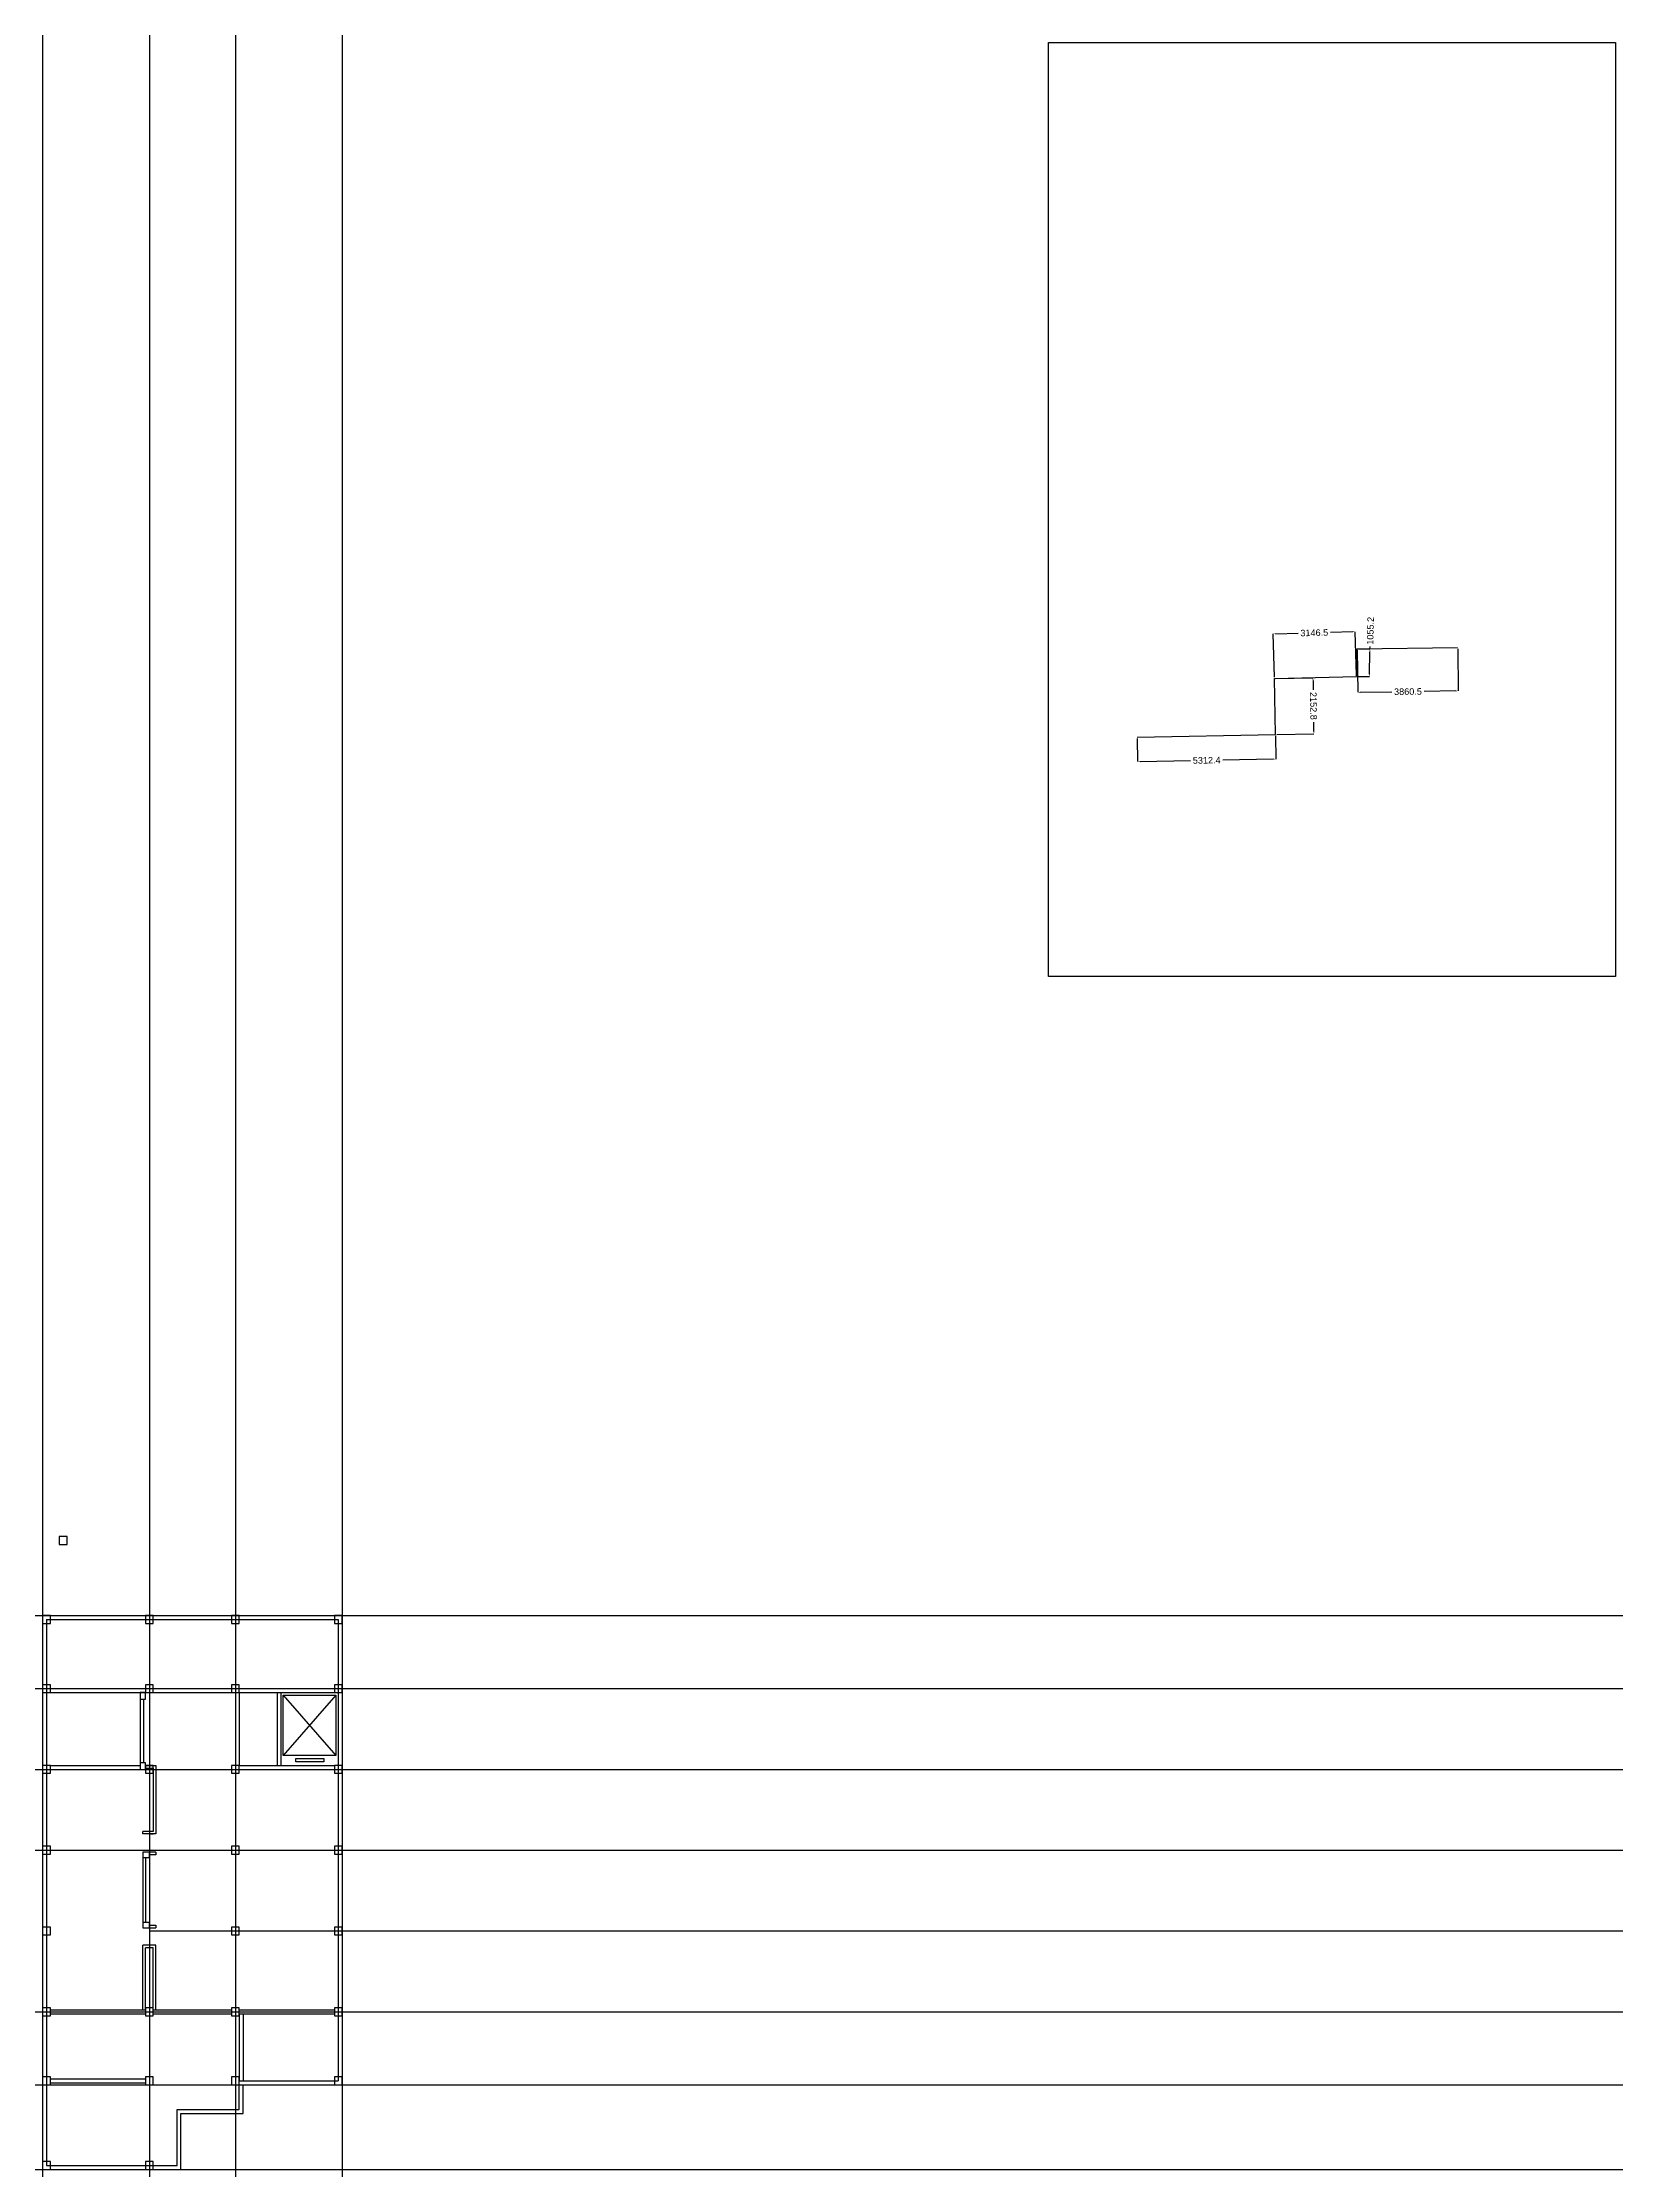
# Model space of a CAD drawing. Header units: inches. Extents: x -2937 to 57422, y 26772 to 108378.
import ezdxf

# ---------------------------------------------------------------- set-up
doc = ezdxf.new("R2010")
doc.units = ezdxf.units.IN
doc.header["$MEASUREMENT"] = 0
for name, color, linetype in [('GRID', 1, 'Continuous'), ('KOLOM', 2, 'Continuous'), ('TRACING', 4, 'Continuous'), ('UTILITAS', 7, 'Continuous')]:
    doc.layers.add(name, color=color, linetype=linetype)
doc.styles.get("Standard").update_dxf_attribs({"font": 'Arial.ttf'})
doc.dimstyles.new('Copy of Standard', dxfattribs={"dimtxt": 250, "dimasz": 100, "dimexe": 0.18, "dimexo": 50, "dimgap": 100, "dimtad": 0, "dimdec": 1, "dimzin": 0, "dimdsep": 46, "dimtxsty": 'Standard', "dimcen": 50, "dimadec": 0, "dimazin": 0, "dimtfac": 1, "dimtdec": 1, "dimtofl": 0, "dimtmove": 0, "dimatfit": 3, "dimfxl": 1, "dimtolj": 1, "dimtzin": 0, "dimarcsym": 0})
picture_1 = doc.add_image_def('image1.jpg', size_in_pixel=(1700, 2800))

# ---------------------------------------------------------------- blocks, each defined once
blk = doc.blocks.new('*D2')
at = {"layer": 'Defpoints', "color": 0, "transparency": 16777216}
for p in [(39064, 81728), (44376, 81822), (44392, 80886)]:
    blk.add_point(p, dxfattribs=at)
at = {"layer": 'TRACING', "color": 0, "lineweight": -2, "transparency": 16777216}
for p, q in [((39065, 81678), (39081, 80792)), ((44377, 81772), (44392, 80886)), ((39181, 80794), (41120, 80828)), ((44293, 80884), (42353, 80850))]:
    blk.add_line(p, q, dxfattribs=at)
at = {"layer": 'TRACING', "color": 0, "transparency": 16777216}
for points in [[(39181, 80810), (39181, 80777), (39081, 80792)], [(44292, 80901), (44293, 80867), (44392, 80886)]]:
    blk.add_solid(points, dxfattribs=at)
at = {"layer": 'TRACING', "color": 0, "transparency": 16777216, "insert": (41737, 80839), "char_height": 250, "attachment_point": 5, "rotation": 1.01526}
blk.add_mtext('\\A1;5312.4', dxfattribs=at)
blk = doc.blocks.new('*D3')
at = {"layer": 'Defpoints', "color": 0, "transparency": 16777216}
for p in [(44338, 83976), (44376, 81823), (45852, 81850)]:
    blk.add_point(p, dxfattribs=at)
at = {"layer": 'TRACING', "color": 0, "lineweight": -2, "transparency": 16777216}
for p, q in [((44388, 83977), (45814, 84002)), ((45816, 83902), (45822, 83548)), ((44426, 81824), (45852, 81850)), ((45851, 81950), (45844, 82304))]:
    blk.add_line(p, q, dxfattribs=at)
at = {"layer": 'TRACING', "color": 0, "transparency": 16777216}
for points in [[(45832, 83902), (45799, 83902), (45814, 84002)], [(45867, 81950), (45834, 81949), (45852, 81850)]]:
    blk.add_solid(points, dxfattribs=at)
at = {"layer": 'TRACING', "color": 0, "transparency": 16777216, "insert": (45833, 82926), "char_height": 250, "attachment_point": 5, "rotation": 271.02399}
blk.add_mtext('\\A1;2152.8', dxfattribs=at)
blk = doc.blocks.new('*D4')
at = {"layer": 'Defpoints', "color": 0, "transparency": 16777216}
for p in [(47438, 85773), (47483, 84058), (44338, 83976)]:
    blk.add_point(p, dxfattribs=at)
at = {"layer": 'TRACING', "color": 0, "lineweight": -2, "transparency": 16777216}
for p, q in [((44336, 84026), (44293, 85690)), ((44393, 85693), (45249, 85715)), ((47338, 85770), (46482, 85748)), ((47482, 84108), (47438, 85773))]:
    blk.add_line(p, q, dxfattribs=at)
at = {"layer": 'TRACING', "color": 0, "transparency": 16777216}
for points in [[(44392, 85710), (44393, 85676), (44293, 85690)], [(47338, 85787), (47338, 85754), (47438, 85773)]]:
    blk.add_solid(points, dxfattribs=at)
at = {"layer": 'TRACING', "color": 0, "transparency": 16777216, "insert": (45865, 85732), "char_height": 250, "attachment_point": 5, "rotation": 1.50885}
blk.add_mtext('\\A1;3146.5', dxfattribs=at)
blk = doc.blocks.new('*D5')
at = {"layer": 'Defpoints', "color": 0, "transparency": 16777216}
for p in [(47506, 85113), (48002, 85102), (47483, 84058)]:
    blk.add_point(p, dxfattribs=at)
at = {"layer": 'TRACING', "color": 0, "lineweight": -2, "transparency": 16777216}
for p, q in [((47556, 85112), (48002, 85102)), ((47981, 84148), (48000, 85003)), ((48002, 85102), (48004, 85202)), ((47533, 84057), (47979, 84048))]:
    blk.add_line(p, q, dxfattribs=at)
at = {"layer": 'TRACING', "color": 0, "transparency": 16777216}
for points in [[(47983, 85003), (48016, 85002), (48002, 85102)], [(47964, 84148), (47998, 84147), (47979, 84048)]]:
    blk.add_solid(points, dxfattribs=at)
at = {"layer": 'TRACING', "color": 0, "transparency": 16777216, "insert": (48018, 85807), "char_height": 250, "attachment_point": 5, "rotation": 88.73582}
blk.add_mtext('\\A1;1055.2', dxfattribs=at)
blk = doc.blocks.new('*D6')
at = {"layer": 'Defpoints', "color": 0, "transparency": 16777216}
for p in [(47506, 85113), (51367, 85167), (51390, 83501)]:
    blk.add_point(p, dxfattribs=at)
at = {"layer": 'TRACING', "color": 0, "lineweight": -2, "transparency": 16777216}
for p, q in [((47507, 85063), (47530, 83447)), ((51367, 85117), (51390, 83501)), ((47630, 83449), (48843, 83465)), ((51290, 83500), (50076, 83483))]:
    blk.add_line(p, q, dxfattribs=at)
at = {"layer": 'TRACING', "color": 0, "transparency": 16777216}
for points in [[(47629, 83465), (47630, 83432), (47530, 83447)], [(51290, 83516), (51290, 83483), (51390, 83501)]]:
    blk.add_solid(points, dxfattribs=at)
at = {"layer": 'TRACING', "color": 0, "transparency": 16777216, "insert": (49460, 83474), "char_height": 250, "attachment_point": 5, "rotation": 0.79658}
blk.add_mtext('\\A1;3860.5', dxfattribs=at)

msp = doc.modelspace()

# ---------------------------------------------------------------- linework, layer by layer
at = {"layer": 'GRID'}
for p, direction in [((-2936.95, 56584.56), (0, -1)), ((1163.05, 56584.56), (0, -1)), ((4463.05, 56584.56), (0, -1)), ((8563.05, 56584.56), (0, -1)), ((-4159.35, 48021.86), (1, 0)), ((-4159.35, 45221.86), (1, 0)), ((-4159.35, 42121.86), (1, 0)), ((-4159.35, 39021.86), (1, 0)), ((-10389.09, 39021.86), (1, 0)), ((-4159.35, 32821.86), (1, 0)), ((-10389.09, 32821.86), (1, 0)), ((-4159.35, 30021.86), (1, 0)), ((-10389.09, 30021.86), (1, 0)), ((-4159.35, 26771.86), (1, 0)), ((-10389.09, 26771.86), (1, 0))]:
    msp.add_xline(p, direction, dxfattribs=at)
msp.add_ray((1163.05, 35921.86), (1, 0), dxfattribs=at)
msp.add_ray((1163.05, 35921.86), (1, 0), dxfattribs=at)
at = {"layer": 'KOLOM'}
for points in [[(-2936.95, 47721.86), (-2636.95, 47721.86), (-2636.95, 48021.86), (-2936.95, 48021.86)], [(1013.05, 47721.86), (1313.05, 47721.86), (1313.05, 48021.86), (1013.05, 48021.86)], [(4313.05, 47721.86), (4613.05, 47721.86), (4613.05, 48021.86), (4313.05, 48021.86)], [(8263.05, 47721.86), (8563.05, 47721.86), (8563.05, 48021.86), (8263.05, 48021.86)], [(-2936.95, 45071.86), (-2636.95, 45071.86), (-2636.95, 45371.86), (-2936.95, 45371.86)], [(1013.05, 45071.86), (1313.05, 45071.86), (1313.05, 45371.86), (1013.05, 45371.86)], [(4313.05, 45071.86), (4613.05, 45071.86), (4613.05, 45371.86), (4313.05, 45371.86)], [(8263.05, 45071.86), (8563.05, 45071.86), (8563.05, 45371.86), (8263.05, 45371.86)], [(-2936.95, 41971.86), (-2636.95, 41971.86), (-2636.95, 42271.86), (-2936.95, 42271.86)], [(1013.05, 41971.86), (1313.05, 41971.86), (1313.05, 42271.86), (1013.05, 42271.86)], [(4313.05, 41971.86), (4613.05, 41971.86), (4613.05, 42271.86), (4313.05, 42271.86)], [(8263.05, 41971.86), (8563.05, 41971.86), (8563.05, 42271.86), (8263.05, 42271.86)], [(-2936.95, 38871.86), (-2636.95, 38871.86), (-2636.95, 39171.86), (-2936.95, 39171.86)], [(4313.05, 38871.86), (4613.05, 38871.86), (4613.05, 39171.86), (4313.05, 39171.86)], [(8263.05, 38871.86), (8563.05, 38871.86), (8563.05, 39171.86), (8263.05, 39171.86)], [(913.05, 38738.58), (1163.05, 38738.58), (1163.05, 38944.86), (913.05, 38944.86)], [(-2936.95, 35771.86), (-2636.95, 35771.86), (-2636.95, 36071.86), (-2936.95, 36071.86)], [(913.05, 36044.86), (1163.05, 36044.86), (1163.05, 36251.15), (913.05, 36251.15)], [(4313.05, 35771.86), (4613.05, 35771.86), (4613.05, 36071.86), (4313.05, 36071.86)], [(8263.05, 35771.86), (8563.05, 35771.86), (8563.05, 36071.86), (8263.05, 36071.86)], [(-2936.95, 32671.86), (-2636.95, 32671.86), (-2636.95, 32971.86), (-2936.95, 32971.86)], [(1013.05, 32671.86), (1313.05, 32671.86), (1313.05, 32971.86), (1013.05, 32971.86)], [(4313.05, 32671.86), (4613.05, 32671.86), (4613.05, 32971.86), (4313.05, 32971.86)], [(8263.05, 32671.86), (8563.05, 32671.86), (8563.05, 32971.86), (8263.05, 32971.86)], [(-2936.95, 30021.86), (-2636.95, 30021.86), (-2636.95, 30321.86), (-2936.95, 30321.86)], [(1013.05, 30021.86), (1313.05, 30021.86), (1313.05, 30321.86), (1013.05, 30321.86)], [(4313.05, 30021.86), (4613.05, 30021.86), (4613.05, 30321.86), (4313.05, 30321.86)], [(8263.05, 30021.86), (8563.05, 30021.86), (8563.05, 30321.86), (8263.05, 30321.86)], [(-2936.95, 26771.86), (-2636.95, 26771.86), (-2636.95, 27071.86), (-2936.95, 27071.86)], [(1013.05, 26771.86), (1313.05, 26771.86), (1313.05, 27071.86), (1013.05, 27071.86)]]:
    msp.add_lwpolyline(points, close=True, dxfattribs=at)
at = {"layer": 'TRACING'}
for p, q in [((47483.11, 84058.47), (47506.39, 85113.42)), ((47506.39, 85113.42), (51366.56, 85167.09)), ((44337.74, 83975.62), (47483.11, 84058.47)), ((44375.88, 81823.17), (44337.74, 83975.62)), ((39064.3, 81728.23), (44375.88, 81823.17)), ((-2936.95, 48021.86), (8563.05, 48021.86)), ((-2936.95, 48021.86), (-2936.95, 26771.86)), ((-2786.95, 47871.86), (8413.05, 47871.86)), ((-2786.95, 47871.86), (-2786.95, 26921.86)), ((8413.05, 47871.86), (8413.05, 30171.86)), ((8563.05, 48021.86), (8563.05, 30021.86)), ((-2636.95, 45221.86), (1013.05, 45221.86)), ((-2636.95, 45071.86), (1013.05, 45071.86)), ((1313.05, 45221.86), (4313.05, 45221.86)), ((1313.05, 45071.86), (4313.05, 45071.86)), ((4463.05, 45071.86), (4463.05, 42271.86)), ((4613.05, 45221.86), (8263.05, 45221.86)), ((4613.05, 45071.86), (8263.05, 45071.86)), ((4613.05, 45071.86), (4613.05, 42271.86)), ((6063.05, 45071.86), (6063.05, 42271.86)), ((6213.05, 45071.86), (6213.05, 42271.86)), ((813.05, 44821.86), (813.05, 42371.86)), ((933.05, 44821.86), (933.05, 42371.86)), ((-2636.95, 42271.86), (813.05, 42271.86)), ((-2636.95, 42121.86), (813.05, 42121.86)), ((1013.05, 42271.86), (1413.05, 42271.86)), ((1013.05, 42171.86), (1313.05, 42171.86)), ((1313.05, 42171.86), (1313.05, 39744.86)), ((1413.05, 42271.86), (1413.05, 39644.86)), ((4613.05, 42271.86), (8263.05, 42271.86)), ((4613.05, 42121.86), (8263.05, 42121.86)), ((1313.05, 39744.86), (913.05, 39744.86)), ((913.05, 39644.86), (913.05, 39744.86)), ((1413.05, 39644.86), (913.05, 39644.86)), ((1213.05, 39644.86), (1313.05, 39644.86)), ((1413.05, 38944.86), (913.05, 38944.86)), ((913.05, 38944.86), (913.05, 36044.86)), ((1013.05, 38738.58), (1013.05, 36251.15)), ((1413.05, 38844.86), (1163.05, 38844.86)), ((1413.05, 38944.86), (1413.05, 38844.86)), ((913.05, 36044.86), (1413.05, 36044.86)), ((1163.05, 36144.86), (1413.05, 36144.86)), ((1413.05, 36144.86), (1413.05, 36044.86)), ((1413.05, 35372.86), (913.05, 35372.86)), ((913.05, 32896.86), (913.05, 35372.86)), ((1313.05, 35272.86), (1013.05, 35272.86)), ((1013.05, 32896.86), (1013.05, 35272.86)), ((1313.05, 32896.86), (1313.05, 35272.86)), ((1413.05, 32896.86), (1413.05, 35372.86)), ((-2636.95, 32896.86), (1013.05, 32896.86)), ((-2636.95, 32746.86), (1013.05, 32746.86)), ((1313.05, 32896.86), (4313.05, 32896.86)), ((1313.05, 32746.86), (4313.05, 32746.86)), ((4613.05, 32896.86), (8263.05, 32896.86)), ((4613.05, 32746.86), (8263.05, 32746.86)), ((4613.05, 32746.86), (4613.05, 30171.86)), ((4763.05, 32746.86), (4763.05, 30171.86)), ((-2636.95, 30246.86), (1013.05, 30246.86)), ((-2636.95, 30096.86), (1013.05, 30096.86)), ((4613.05, 29071.86), (4613.05, 30171.86)), ((4613.05, 30171.86), (8413.05, 30171.86)), ((4763.05, 28921.86), (4763.05, 30021.86)), ((4763.05, 30021.86), (8563.05, 30021.86)), ((2225.05, 26921.86), (2225.05, 29071.86)), ((2225.05, 29071.86), (4613.05, 29071.86)), ((2375.05, 26771.86), (2375.05, 28921.86)), ((2375.05, 28921.86), (4763.05, 28921.86)), ((-2936.95, 26771.86), (2375.05, 26771.86)), ((-2786.95, 26921.86), (2225.05, 26921.86))]:
    msp.add_line(p, q, dxfattribs=at)
for points in [[(-2294.88, 50752.52), (-1994.88, 50752.52), (-1994.88, 51052.52), (-2294.88, 51052.52)], [(813.05, 44821.86), (1013.05, 44821.86), (1013.05, 45071.86), (813.05, 45071.86)], [(813.05, 42121.86), (1013.05, 42121.86), (1013.05, 42371.86), (813.05, 42371.86)]]:
    msp.add_lwpolyline(points, close=True, dxfattribs=at)
at = {"layer": 'UTILITAS'}
for p, q in [((6299.38, 44975.05), (8315.7, 42659.18)), ((8315.7, 44975.05), (6299.38, 42659.18))]:
    msp.add_line(p, q, dxfattribs=at)
for points in [[(6299.38, 44975.05), (8315.7, 44975.05), (8315.7, 42659.18), (6299.38, 42659.18)], [(6777.99, 42535.22), (7856.87, 42535.22), (7856.87, 42411.26), (6777.99, 42411.26)]]:
    msp.add_lwpolyline(points, close=True, dxfattribs=at)

# ---------------------------------------------------------------- dimensions: what is measured, and where the dimension line sits
at = {"layer": 'TRACING'}
for p1, p2, distance, picture, middle in [((44337.74, 83975.62), (47483.11, 84058.47), 1715.18, '*D4', (45865.26, 85731.64)), ((47483.11, 84058.47), (47506.39, 85113.42), -495.77, '*D5', (48017.58, 85807.09)), ((47506.39, 85113.42), (51366.56, 85167.09), -1666.35, '*D6', (49459.64, 83474.07)), ((44337.74, 83975.62), (44376.21, 81823.17), 1476.33, '*D3', (45833.07, 82925.78)), ((39064.3, 81728.23), (44375.9, 81822.36), -936.61, '*D2', (41736.7, 80838.83))]:
    dim = msp.add_aligned_dim(p1=p1, p2=p2, distance=distance, dimstyle='Copy of Standard', dxfattribs=at)
    dim.commit()
    dim.dimension.update_dxf_attribs({"geometry": picture, "text_midpoint": middle})

# ---------------------------------------------------------------- pictures from other files: only their frames are drawn
image = msp.add_image(picture_1, insert=(35668.86, 72549.82), size_in_units=(21753.1, 35828.64), dxfattribs=dict(at, fade=54))
image.dxf.flags = 7

doc.saveas('drawing.dxf')
